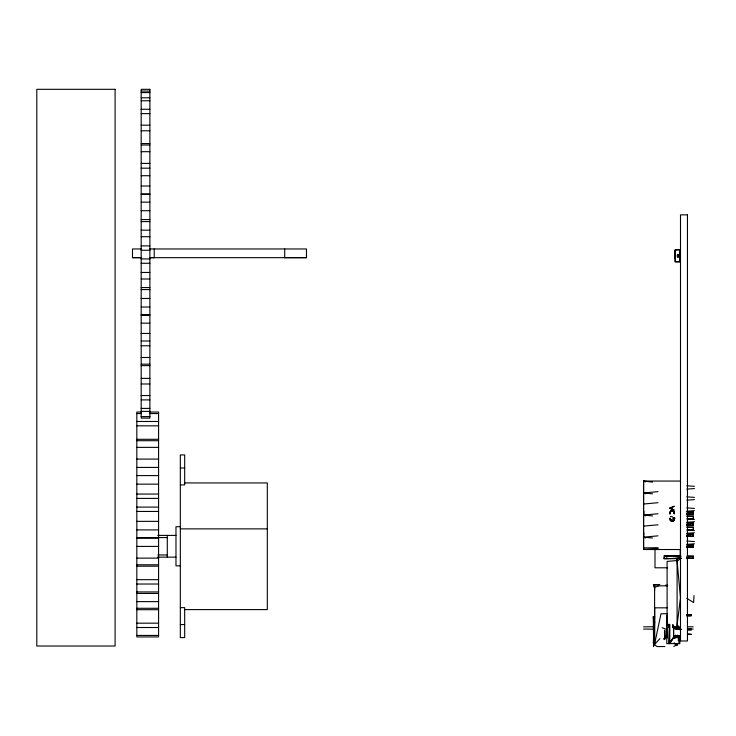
<?xml version="1.0" encoding="UTF-8"?>
<svg xmlns="http://www.w3.org/2000/svg" width="736" height="736" viewBox="0 0 736 736"><rect width="100%" height="100%" fill="white"/><g stroke="black" fill="none" stroke-linecap="round" stroke-linejoin="round"><path stroke-width="1.1" d="M680.552 481.059L643.577 481.059L643.577 549.516L680.552 549.516M666.752 616.713L666.77 615.646L667.359 615.728L666.752 616.556L667.331 615.646L666.871 616.648M677.957 256.698L677.957 254.969C676.899 254.205 677.083 257.738 677.957 256.698C681.444 259.155 680.312 252.264 680.322 256.698M645.693 515.853L643.577 515.071L643.586 512.366M654.626 590.189L654.626 585.838L653.66 584.89L654.626 587.107L654.543 644.35L659.907 638.636M664.691 638.756L664.7 630.734M677.405 256.698L679.76 256.689L679.76 254.978L677.405 254.969M669.447 624.588L668.518 643.604L673.633 637.523L673.688 635.913L680.404 635.775L673.615 635.95L673.633 637.523L669.778 643.604L669.843 624.588M673.624 634.874L673.652 628.406L672.796 624.928M664.571 639.078L664.626 630.145M654.7 622.941L653.954 616.464L653.623 646.263L653.301 616.464L653.982 628.443M677.552 256.965L677.571 254.84M671.37 520.508L670.064 517.988L670.321 520.177L672.17 520.646L673.523 520.094L674.066 517.988L673.918 520.499L672.226 521.456L671.085 520.996A2.098 2.098 0 0 1 670.073 519.947L669.916 518.632M670.422 512.734L670.45 511.244L672.649 510.517L674.093 511.722L674.296 513.958L673.863 511.649L672.649 510.517L670.625 510.996A2.199 2.199 0 0 0 670.018 512.1L669.944 513.958L670.809 511.538L672.649 510.517M687.369 518.981L693.358 518.788L693.413 516.212L686.946 516.111L693.413 516.212M687.369 530.03L693.358 529.837L693.413 527.252L686.946 527.151L693.413 527.252M675.464 637.505L675.519 635.223M673.863 511.649L673.817 513.378L673.661 511.934A1.426 1.426 0 0 0 672.943 511.207L673.863 511.649L672.943 511.207M678.344 640.605L678.445 637.606L679.843 637.468L673.633 637.523L678.445 637.606M680.68 556.02L664.038 555.873L664.038 558.661L666.825 558.661L666.89 556.802M675.593 637.542L675.685 635.269M679.236 643.604L679.42 639.612M653.301 643.034L653.964 629.749M654.516 618.682L654.626 616.464M652.51 515.899L643.577 515.071L643.807 510.968M643.807 533.066L643.577 537.16L645.693 537.942M694.002 595.58L693.616 602.572L686.863 598.34M667.193 638.011L666.77 615.646L666.752 616.639C666.936 613.208 666.393 626.051 667.184 616.694M667.101 624.919L667.101 561.421L676.973 560.547L677.102 558.376L680.496 558.376L677.102 561.421L680.496 597.733L677.102 624.919L680.496 627.964L677.102 627.964L677.102 625.793M673.826 519.515L673.596 517.988L673.872 519.11M675.17 256.294L675.17 255.778M669.254 624.238L668.886 627.449L668.757 624.238M687.553 511.906L693.284 511.971L693.284 514.179L686.541 514.243M687.553 522.956L693.284 523.02L693.284 525.228L686.541 525.292M687.553 534.005L693.284 534.06L693.284 536.277L686.541 536.342M687.553 545.054L693.284 545.109L693.284 547.326L686.541 547.391M687.553 556.103L693.284 556.158L693.284 558.376L686.541 558.44M653.54 646.3L653.89 644.12M669.944 513.958L670.45 511.244M653.872 587.107L654.35 584.614L658.794 585.028M664.249 639.142L666.466 634.929L664.139 638.535M675.17 253.294L675.216 253.975M675.17 252.614L675.216 252.411M681.012 556.122L665.059 555.873L664.038 558.661L680.91 558.495M675.216 256.616L675.17 257.085M675.17 258.189L675.216 258.704M675.17 251.344L675.39 250.829M664.038 639.437L666.466 634.929M669.778 643.604L673.541 637.256M664.093 638.71L666.384 635.251M666.752 616.464L667.368 615.728M693.358 518.788L693.358 516.258M693.358 529.837L693.358 527.307M669.944 508.493L674.296 506.212L669.944 507.914L669.944 508.493L674.296 510.14L669.944 507.914M673.578 633.714L673.44 626.989L677.635 626.75M673.008 520.481L674.093 519.956L670.321 520.177L672.226 521.456L674.093 519.956L673.845 518.061M673.771 646.493L677.506 644.35L675.308 644.35L674.056 642.721M693.284 545.109L693.284 547.326L686.513 546.728M693.284 556.158L693.284 558.376L686.513 557.778M653.596 585.276L654.35 584.614M672.226 521.456L673.587 520.812M670.781 508.291L672.594 507.49L670.192 508.245L672.594 507.49M666.779 615.646L666.788 643.604L679.843 643.604L679.843 636.364L677.552 636.474M678.73 636.815L679.843 636.364L678.353 636.502M673.173 521.051L671.085 520.996M691.803 519.018L693.542 518.586M691.803 530.067L693.542 529.626M654.626 587.107L659.907 585.838L667.524 585.838M672.833 518.742L674.949 518.475M678.445 636.502L679.843 636.364M653.366 585.083L659.907 584.467M645.693 493.755L643.577 492.973L657.984 491.657M643.577 504.022L657.984 502.706M643.577 515.071L657.984 513.756M643.577 526.111L657.984 524.805M657.984 535.845L643.577 537.16L652.51 537.998M686.826 489.118L694.416 488.557M686.826 500.167L694.416 499.606M686.826 511.216L694.416 510.655M686.826 522.266L694.416 521.704M686.826 533.306L694.416 532.754M686.826 544.355L694.416 543.794M658.14 548.587L643.577 549.516L643.577 481.059L652.51 482.126M686.854 614.891L691.371 614.624L686.881 614.551M686.854 615.995L691.371 615.728L686.881 615.664M673.44 626.989L677.405 626.787M687.488 630.218L691.279 630.09M674.682 635.978L680.368 635.766L674.857 635.876M691.279 628.986L687.488 629.114L693.202 629.068M679.871 252.549C679.015 248.685 681.766 252.439 679.871 252.549L679.862 250.838M679.871 260.829C679.015 256.965 681.766 260.719 679.871 260.829L679.862 259.118M679.42 629.335L681.72 629.289M643.577 547.952L658.14 547.676M686.863 514.142L690.202 514.087M686.863 525.191L690.202 525.136M686.863 536.24L690.202 536.185M686.863 547.29L693.542 547.179M666.825 558.661L681.297 558.422M686.863 558.339L693.542 558.228M643.595 626.87L653.697 626.75M679.76 256.689L680.496 256.689M664.847 646.53L657.046 646.567L654.221 644.35M677.957 254.969L680.496 254.978M141.183 91.071L149.886 91.071M141.183 92.58L149.886 92.58M141.183 97.796L149.886 97.796M141.183 100.768L149.886 100.768M141.183 109.278L149.886 109.278M141.183 113.629L149.886 113.629M141.183 125.184L149.886 125.184M141.183 130.778L149.886 130.778M141.183 143.566L149.886 143.566M141.183 145.02L149.886 145.02M141.183 151.68L149.886 151.68M141.183 163.401L149.886 163.401M141.183 168.185L149.886 168.185M141.183 175.72L149.886 175.72M141.183 186.006L149.886 186.006M141.183 193.973L149.886 193.973M141.183 194.35L149.886 194.35M141.183 202.142L149.886 202.142M141.183 210.698L149.886 210.698M141.183 219.586L149.886 219.586M141.183 221.6L149.886 221.6M141.183 230.175L149.886 230.175M141.183 236.716L149.886 236.716M141.183 245.888L149.886 245.888M141.643 248.961L132.489 248.961L132.489 257.664L141.643 257.664M149.656 248.961L306.461 248.961L306.461 257.664L149.656 257.664M141.183 250.24L149.886 250.24M132.489 257.655L141.643 257.655M149.656 257.655L154.229 257.655M284.712 257.655L306.461 257.655M141.183 258.934L149.886 258.934M141.183 263.286L149.886 263.286M141.183 272.458L149.886 272.458M141.183 278.999L149.886 278.999M141.183 287.574L149.886 287.574M141.183 289.588L149.886 289.588M141.183 298.476L149.886 298.476M141.183 307.032L149.886 307.032M141.183 314.824L149.886 314.824M141.183 315.201L149.886 315.201M141.183 323.168L149.886 323.168M141.183 333.454L149.886 333.454M141.183 340.989L149.886 340.989M141.183 345.773L149.886 345.773M141.183 357.494L149.886 357.494M141.183 364.154L149.886 364.154M141.183 365.608L149.886 365.608M141.183 378.396L149.886 378.396M141.183 383.99L149.886 383.99M141.183 395.545L149.886 395.545M141.183 399.896L149.886 399.896M141.183 408.406L149.886 408.406M141.183 411.378L149.886 411.378M141.413 412.05L136.832 412.05L136.832 636.944L158.58 636.944L158.58 412.05L149.426 412.05M136.832 413.558L141.413 413.558M149.426 413.558L158.58 413.558M141.183 416.594L149.886 416.594M136.832 421.48L158.58 421.48M136.832 425.822L158.58 425.822M136.832 439.3L158.58 439.3M136.832 440.708L158.58 440.708M136.832 447.368L158.58 447.368M136.832 459.089L158.58 459.089M136.832 467.424L158.58 467.424M180.329 467.986L184.681 467.986M136.832 475.594L158.58 475.594M184.681 482.945L267.315 482.945L267.315 609.601L184.681 609.601M136.832 484.15L158.58 484.15M180.329 484.914L184.681 484.914L184.681 454.94L180.329 454.94L180.329 637.606L184.681 637.606L184.681 607.632L180.329 607.632M136.832 494.049L158.58 494.049M136.832 498.401L158.58 498.401M136.832 507.095L158.58 507.095M136.832 511.446L158.58 511.446M670.422 516.562L672.336 516.562M673.596 517.988L674.066 517.988M136.832 521.355L158.58 521.355M180.329 526.7L175.978 526.7L175.978 565.846L180.329 565.846M180.329 528.871L267.315 528.871M136.832 529.902L158.58 529.902M157.771 535.403L175.978 535.403M158.258 537.574L167.284 537.574M136.832 537.703L158.58 537.703M136.832 538.071L158.58 538.071M136.832 546.406L158.58 546.406M157.771 554.972L167.284 554.972M157.495 557.143L175.978 557.143M136.832 558.127L158.58 558.127M136.832 564.788L158.58 564.788M136.832 566.196L158.58 566.196M667.607 567.796L654.994 567.796L654.994 549.728M136.832 579.674L158.58 579.674M136.832 584.025L158.58 584.025M136.832 591.946L158.58 591.946M136.832 593.455L158.58 593.455M136.832 601.625L158.58 601.625M667.129 607.826L654.736 607.826L654.543 644.35L661.002 613.741L667.607 613.741M136.832 608.286L158.58 608.286M136.832 609.693L158.58 609.693M136.832 623.171L158.58 623.171M180.329 624.56L184.681 624.56M672.759 627.449L678.509 627.449M136.832 627.514L158.58 627.514M136.832 635.435L158.58 635.435M643.595 629.068L653.697 629.188M686.706 512.008L693.542 512.118M686.706 523.057L693.542 523.158M686.706 534.106L693.542 534.207M686.706 545.155L693.542 545.256M686.706 556.204L693.542 556.306M665.464 585.23L667.69 585.267M687.461 626.759L693.202 626.87M686.826 485.778L694.416 486.34M686.826 496.828L694.416 497.389M686.826 507.877L694.416 508.438M686.826 518.917L694.416 519.478M686.826 529.966L694.416 530.527M686.826 541.015L694.416 541.576M686.513 513.581L693.284 514.179L693.284 511.971M686.513 524.63L693.284 525.228L693.284 523.02M686.513 535.679L693.284 536.277L693.284 534.06M665.059 555.873L680.864 557.272M643.577 492.973L652.51 493.81M672.603 517.785L674.838 517.988M672.704 625.214L673.652 628.406L680.469 629.188M673.652 628.406L680.524 629.28M673.44 628.185L680.478 629.703L673.826 628.452M675.17 251.73L675.17 250.801M662.106 627.734L666.89 629.538M675.308 644.35L677.506 645.233L677.506 644.138M643.577 481.059L645.454 481.942M672.998 624.754L673.688 626.778M678.73 637.919L679.374 643.604M653.872 616.464L653.936 618.764M653.954 616.464L654.433 636.079M680.22 549.479L680.22 556.536M678.27 626.989L678.27 628.93M677.506 627.136L677.506 629.381M677.506 635.122L677.506 637.514M677.102 558.376L677.102 627.964M675.17 254.555L675.17 255.024M675.17 255.65L675.216 257.241M664.746 630.54L664.746 639.63M284.712 248.961L284.712 257.729M167.284 535.403L167.284 557.143M154.229 248.961L154.229 257.729M679.926 249.918L679.926 261.749L675.206 261.749L675.197 249.918L678.215 249.55L679.926 249.918L679.926 261.749L675.188 261.74L675.206 249.918L679.926 249.918M115.092 89.314L36.8 89.314L36.8 646.024L115.092 646.024L115.092 89.314M149.886 89.314L141.183 89.314L141.183 418.103L149.886 418.103L149.886 89.314M687.461 214.848L680.496 214.848L680.496 640.982L687.461 640.982L687.461 214.848M691.224 634.34L687.488 634.119L691.224 634.34M674.838 638.158L674.774 636.014L674.838 638.158"/></g></svg>
